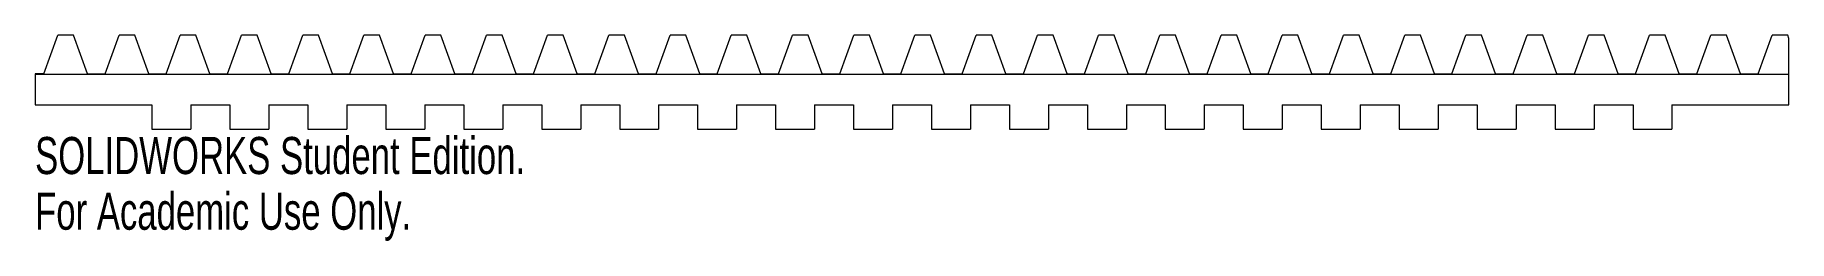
# Model space of a CAD drawing. Header units: inches. Extents: x -1.65 to 7.35, y -6.98 to -5.92.
import ezdxf

# ---------------------------------------------------------------- set-up
doc = ezdxf.new("R2010")
doc.units = ezdxf.units.IN
doc.header["$MEASUREMENT"] = 0
doc.styles.add('SLDTEXTSTYLE0', font='TXT', dxfattribs={"width": 0.7})

msp = doc.modelspace()

# ---------------------------------------------------------------- linework, layer by layer
at = {"color": 7, "linetype": 'Continuous', "lineweight": 15}
for p, q in [((-1.6043, -6.1193), (-1.5323, -5.9214)), ((-1.4523, -5.9214), (-1.5323, -5.9214)), ((-1.3802, -6.1193), (-1.4523, -5.9214)), ((-1.2902, -6.1193), (-1.2181, -5.9214)), ((-1.1381, -5.9214), (-1.2181, -5.9214)), ((-1.0661, -6.1193), (-1.1381, -5.9214)), ((-0.976, -6.1193), (-0.904, -5.9214)), ((-0.824, -5.9214), (-0.904, -5.9214)), ((-0.7519, -6.1193), (-0.824, -5.9214)), ((-0.6618, -6.1193), (-0.5898, -5.9214)), ((-0.5098, -5.9214), (-0.5898, -5.9214)), ((-0.4378, -6.1193), (-0.5098, -5.9214)), ((-0.3477, -6.1193), (-0.2757, -5.9214)), ((-0.1956, -5.9214), (-0.2757, -5.9214)), ((-0.1236, -6.1193), (-0.1956, -5.9214)), ((-0.0335, -6.1193), (0.0385, -5.9214)), ((0.1185, -5.9214), (0.0385, -5.9214)), ((0.1905, -6.1193), (0.1185, -5.9214)), ((0.2806, -6.1193), (0.3527, -5.9214)), ((0.4327, -5.9214), (0.3527, -5.9214)), ((0.5047, -6.1193), (0.4327, -5.9214)), ((0.5948, -6.1193), (0.6668, -5.9214)), ((0.7468, -5.9214), (0.6668, -5.9214)), ((0.8189, -6.1193), (0.7468, -5.9214)), ((0.909, -6.1193), (0.981, -5.9214)), ((1.061, -5.9214), (0.981, -5.9214)), ((1.133, -6.1193), (1.061, -5.9214)), ((1.2231, -6.1193), (1.2951, -5.9214)), ((1.3752, -5.9214), (1.2951, -5.9214)), ((1.4472, -6.1193), (1.3752, -5.9214)), ((1.5373, -6.1193), (1.6093, -5.9214)), ((1.6893, -5.9214), (1.6093, -5.9214)), ((1.7613, -6.1193), (1.6893, -5.9214)), ((1.8514, -6.1193), (1.9235, -5.9214)), ((2.0035, -5.9214), (1.9235, -5.9214)), ((2.0755, -6.1193), (2.0035, -5.9214)), ((2.1656, -6.1193), (2.2376, -5.9214)), ((2.3176, -5.9214), (2.2376, -5.9214)), ((2.3897, -6.1193), (2.3176, -5.9214)), ((2.4798, -6.1193), (2.5518, -5.9214)), ((2.6318, -5.9214), (2.5518, -5.9214)), ((2.7038, -6.1193), (2.6318, -5.9214)), ((2.7939, -6.1193), (2.8659, -5.9214)), ((2.946, -5.9214), (2.8659, -5.9214)), ((3.018, -6.1193), (2.946, -5.9214)), ((3.1081, -6.1193), (3.1801, -5.9214)), ((3.2601, -5.9214), (3.1801, -5.9214)), ((3.3321, -6.1193), (3.2601, -5.9214)), ((3.4222, -6.1193), (3.4943, -5.9214)), ((3.5743, -5.9214), (3.4943, -5.9214)), ((3.6463, -6.1193), (3.5743, -5.9214)), ((3.7364, -6.1193), (3.8084, -5.9214)), ((3.8884, -5.9214), (3.8084, -5.9214)), ((3.9605, -6.1193), (3.8884, -5.9214)), ((4.0505, -6.1193), (4.1226, -5.9214)), ((4.2026, -5.9214), (4.1226, -5.9214)), ((4.2746, -6.1193), (4.2026, -5.9214)), ((4.3647, -6.1193), (4.4367, -5.9214)), ((4.5167, -5.9214), (4.4367, -5.9214)), ((4.5888, -6.1193), (4.5167, -5.9214)), ((4.6789, -6.1193), (4.7509, -5.9214)), ((4.8309, -5.9214), (4.7509, -5.9214)), ((4.9029, -6.1193), (4.8309, -5.9214)), ((4.993, -6.1193), (5.0651, -5.9214)), ((5.1451, -5.9214), (5.0651, -5.9214)), ((5.2171, -6.1193), (5.1451, -5.9214)), ((5.3072, -6.1193), (5.3792, -5.9214)), ((5.4592, -5.9214), (5.3792, -5.9214)), ((5.5313, -6.1193), (5.4592, -5.9214)), ((5.6213, -6.1193), (5.6934, -5.9214)), ((5.7734, -5.9214), (5.6934, -5.9214)), ((5.8454, -6.1193), (5.7734, -5.9214)), ((5.9355, -6.1193), (6.0075, -5.9214)), ((6.0875, -5.9214), (6.0075, -5.9214)), ((6.1596, -6.1193), (6.0875, -5.9214)), ((6.2497, -6.1193), (6.3217, -5.9214)), ((6.4017, -5.9214), (6.3217, -5.9214)), ((6.4737, -6.1193), (6.4017, -5.9214)), ((6.5638, -6.1193), (6.6359, -5.9214)), ((6.7159, -5.9214), (6.6359, -5.9214)), ((6.7879, -6.1193), (6.7159, -5.9214)), ((6.878, -6.1193), (6.95, -5.9214)), ((7.03, -5.9214), (6.95, -5.9214)), ((7.1021, -6.1193), (7.03, -5.9214)), ((7.1921, -6.1193), (7.2642, -5.9214)), ((7.3442, -5.9214), (7.2642, -5.9214)), ((7.3506, -5.9391), (7.3442, -5.9214)), ((7.3506, -6.2789), (7.3506, -5.9391)), ((-1.6494, -6.1193), (-1.6494, -6.2789)), ((-1.6043, -6.1193), (-1.6494, -6.1193)), ((-1.3802, -6.1193), (-1.2902, -6.1193)), ((-1.0661, -6.1193), (-0.976, -6.1193)), ((-0.7519, -6.1193), (-0.6618, -6.1193)), ((-0.4378, -6.1193), (-0.3477, -6.1193)), ((-0.1236, -6.1193), (-0.0335, -6.1193)), ((0.1905, -6.1193), (0.2806, -6.1193)), ((0.5047, -6.1193), (0.5948, -6.1193)), ((0.8189, -6.1193), (0.909, -6.1193)), ((1.133, -6.1193), (1.2231, -6.1193)), ((1.4472, -6.1193), (1.5373, -6.1193)), ((1.7613, -6.1193), (1.8514, -6.1193)), ((2.0755, -6.1193), (2.1656, -6.1193)), ((2.3897, -6.1193), (2.4798, -6.1193)), ((2.7038, -6.1193), (2.7939, -6.1193)), ((3.018, -6.1193), (3.1081, -6.1193)), ((3.3321, -6.1193), (3.4222, -6.1193)), ((3.6463, -6.1193), (3.7364, -6.1193)), ((3.9605, -6.1193), (4.0505, -6.1193)), ((4.2746, -6.1193), (4.3647, -6.1193)), ((4.5888, -6.1193), (4.6789, -6.1193)), ((4.9029, -6.1193), (4.993, -6.1193)), ((5.2171, -6.1193), (5.3072, -6.1193)), ((5.5313, -6.1193), (5.6213, -6.1193)), ((5.8454, -6.1193), (5.9355, -6.1193)), ((6.1596, -6.1193), (6.2497, -6.1193)), ((6.4737, -6.1193), (6.5638, -6.1193)), ((6.7879, -6.1193), (6.878, -6.1193)), ((7.1021, -6.1193), (7.1921, -6.1193)), ((-1.6494, -6.2789), (-1.0494, -6.2789)), ((-1.0494, -6.2789), (-1.0494, -6.4039)), ((-0.8494, -6.2789), (-0.6494, -6.2789)), ((-0.8494, -6.2789), (-0.8494, -6.4039)), ((-0.6494, -6.2789), (-0.6494, -6.4039)), ((-0.4494, -6.2789), (-0.2494, -6.2789)), ((-0.4494, -6.2789), (-0.4494, -6.4039)), ((-0.2494, -6.2789), (-0.2494, -6.4039)), ((-0.0494, -6.2789), (0.1506, -6.2789)), ((-0.0494, -6.2789), (-0.0494, -6.4039)), ((0.1506, -6.2789), (0.1506, -6.4039)), ((0.3506, -6.2789), (0.5506, -6.2789)), ((0.3506, -6.2789), (0.3506, -6.4039)), ((0.5506, -6.2789), (0.5506, -6.4039)), ((0.7506, -6.2789), (0.9506, -6.2789)), ((0.7506, -6.2789), (0.7506, -6.4039)), ((0.9506, -6.2789), (0.9506, -6.4039)), ((1.1506, -6.2789), (1.3506, -6.2789)), ((1.1506, -6.2789), (1.1506, -6.4039)), ((1.3506, -6.2789), (1.3506, -6.4039)), ((1.5506, -6.2789), (1.7506, -6.2789)), ((1.5506, -6.2789), (1.5506, -6.4039)), ((1.7506, -6.2789), (1.7506, -6.4039)), ((1.9506, -6.2789), (2.1506, -6.2789)), ((1.9506, -6.2789), (1.9506, -6.4039)), ((2.1506, -6.2789), (2.1506, -6.4039)), ((2.3506, -6.2789), (2.5506, -6.2789)), ((2.3506, -6.2789), (2.3506, -6.4039)), ((2.5506, -6.2789), (2.5506, -6.4039)), ((2.7506, -6.2789), (2.9506, -6.2789)), ((2.7506, -6.2789), (2.7506, -6.4039)), ((2.9506, -6.2789), (2.9506, -6.4039)), ((3.1506, -6.2789), (3.3506, -6.2789)), ((3.1506, -6.2789), (3.1506, -6.4039)), ((3.3506, -6.2789), (3.3506, -6.4039)), ((3.5506, -6.2789), (3.7506, -6.2789)), ((3.5506, -6.2789), (3.5506, -6.4039)), ((3.7506, -6.2789), (3.7506, -6.4039)), ((3.9506, -6.2789), (4.1506, -6.2789)), ((3.9506, -6.2789), (3.9506, -6.4039)), ((4.1506, -6.2789), (4.1506, -6.4039)), ((4.3506, -6.2789), (4.5506, -6.2789)), ((4.3506, -6.2789), (4.3506, -6.4039)), ((4.5506, -6.2789), (4.5506, -6.4039)), ((4.7506, -6.2789), (4.9506, -6.2789)), ((4.7506, -6.2789), (4.7506, -6.4039)), ((4.9506, -6.2789), (4.9506, -6.4039)), ((5.1506, -6.2789), (5.3506, -6.2789)), ((5.1506, -6.2789), (5.1506, -6.4039)), ((5.3506, -6.2789), (5.3506, -6.4039)), ((5.5506, -6.2789), (5.7506, -6.2789)), ((5.5506, -6.2789), (5.5506, -6.4039)), ((5.7506, -6.2789), (5.7506, -6.4039)), ((5.9506, -6.2789), (6.1506, -6.2789)), ((5.9506, -6.2789), (5.9506, -6.4039)), ((6.1506, -6.2789), (6.1506, -6.4039)), ((6.3506, -6.2789), (6.5506, -6.2789)), ((6.3506, -6.2789), (6.3506, -6.4039)), ((6.5506, -6.2789), (6.5506, -6.4039)), ((6.7506, -6.2789), (7.3506, -6.2789)), ((6.7506, -6.2789), (6.7506, -6.4039)), ((-1.0494, -6.4039), (-0.8494, -6.4039)), ((-0.6494, -6.4039), (-0.4494, -6.4039)), ((-0.2494, -6.4039), (-0.0494, -6.4039)), ((0.1506, -6.4039), (0.3506, -6.4039)), ((0.5506, -6.4039), (0.7506, -6.4039)), ((0.9506, -6.4039), (1.1506, -6.4039)), ((1.3506, -6.4039), (1.5506, -6.4039)), ((1.7506, -6.4039), (1.9506, -6.4039)), ((2.1506, -6.4039), (2.3506, -6.4039)), ((2.5506, -6.4039), (2.7506, -6.4039)), ((2.9506, -6.4039), (3.1506, -6.4039)), ((3.3506, -6.4039), (3.5506, -6.4039)), ((3.7506, -6.4039), (3.9506, -6.4039)), ((4.1506, -6.4039), (4.3506, -6.4039)), ((4.5506, -6.4039), (4.7506, -6.4039)), ((4.9506, -6.4039), (5.1506, -6.4039)), ((5.3506, -6.4039), (5.5506, -6.4039)), ((5.7506, -6.4039), (5.9506, -6.4039)), ((6.1506, -6.4039), (6.3506, -6.4039)), ((6.5506, -6.4039), (6.7506, -6.4039))]:
    msp.add_line(p, q, dxfattribs=at)
at = {"color": 144, "linetype": 'Continuous', "lineweight": 0}
msp.add_line((-1.6494, -6.1214), (7.3506, -6.1214), dxfattribs=at)

# ---------------------------------------------------------------- texts
at = {"color": 7, "linetype": 'Continuous', "char_height": 0.1903, "attachment_point": 1, "style": 'SLDTEXTSTYLE0'}
for s, insert in [('SOLIDWORKS Student Edition.', (-1.6494, -6.444)), ('For Academic Use Only.', (-1.6494, -6.7294))]:
    msp.add_mtext(s, dxfattribs=dict(at, insert=insert))

doc.saveas('drawing.dxf')
